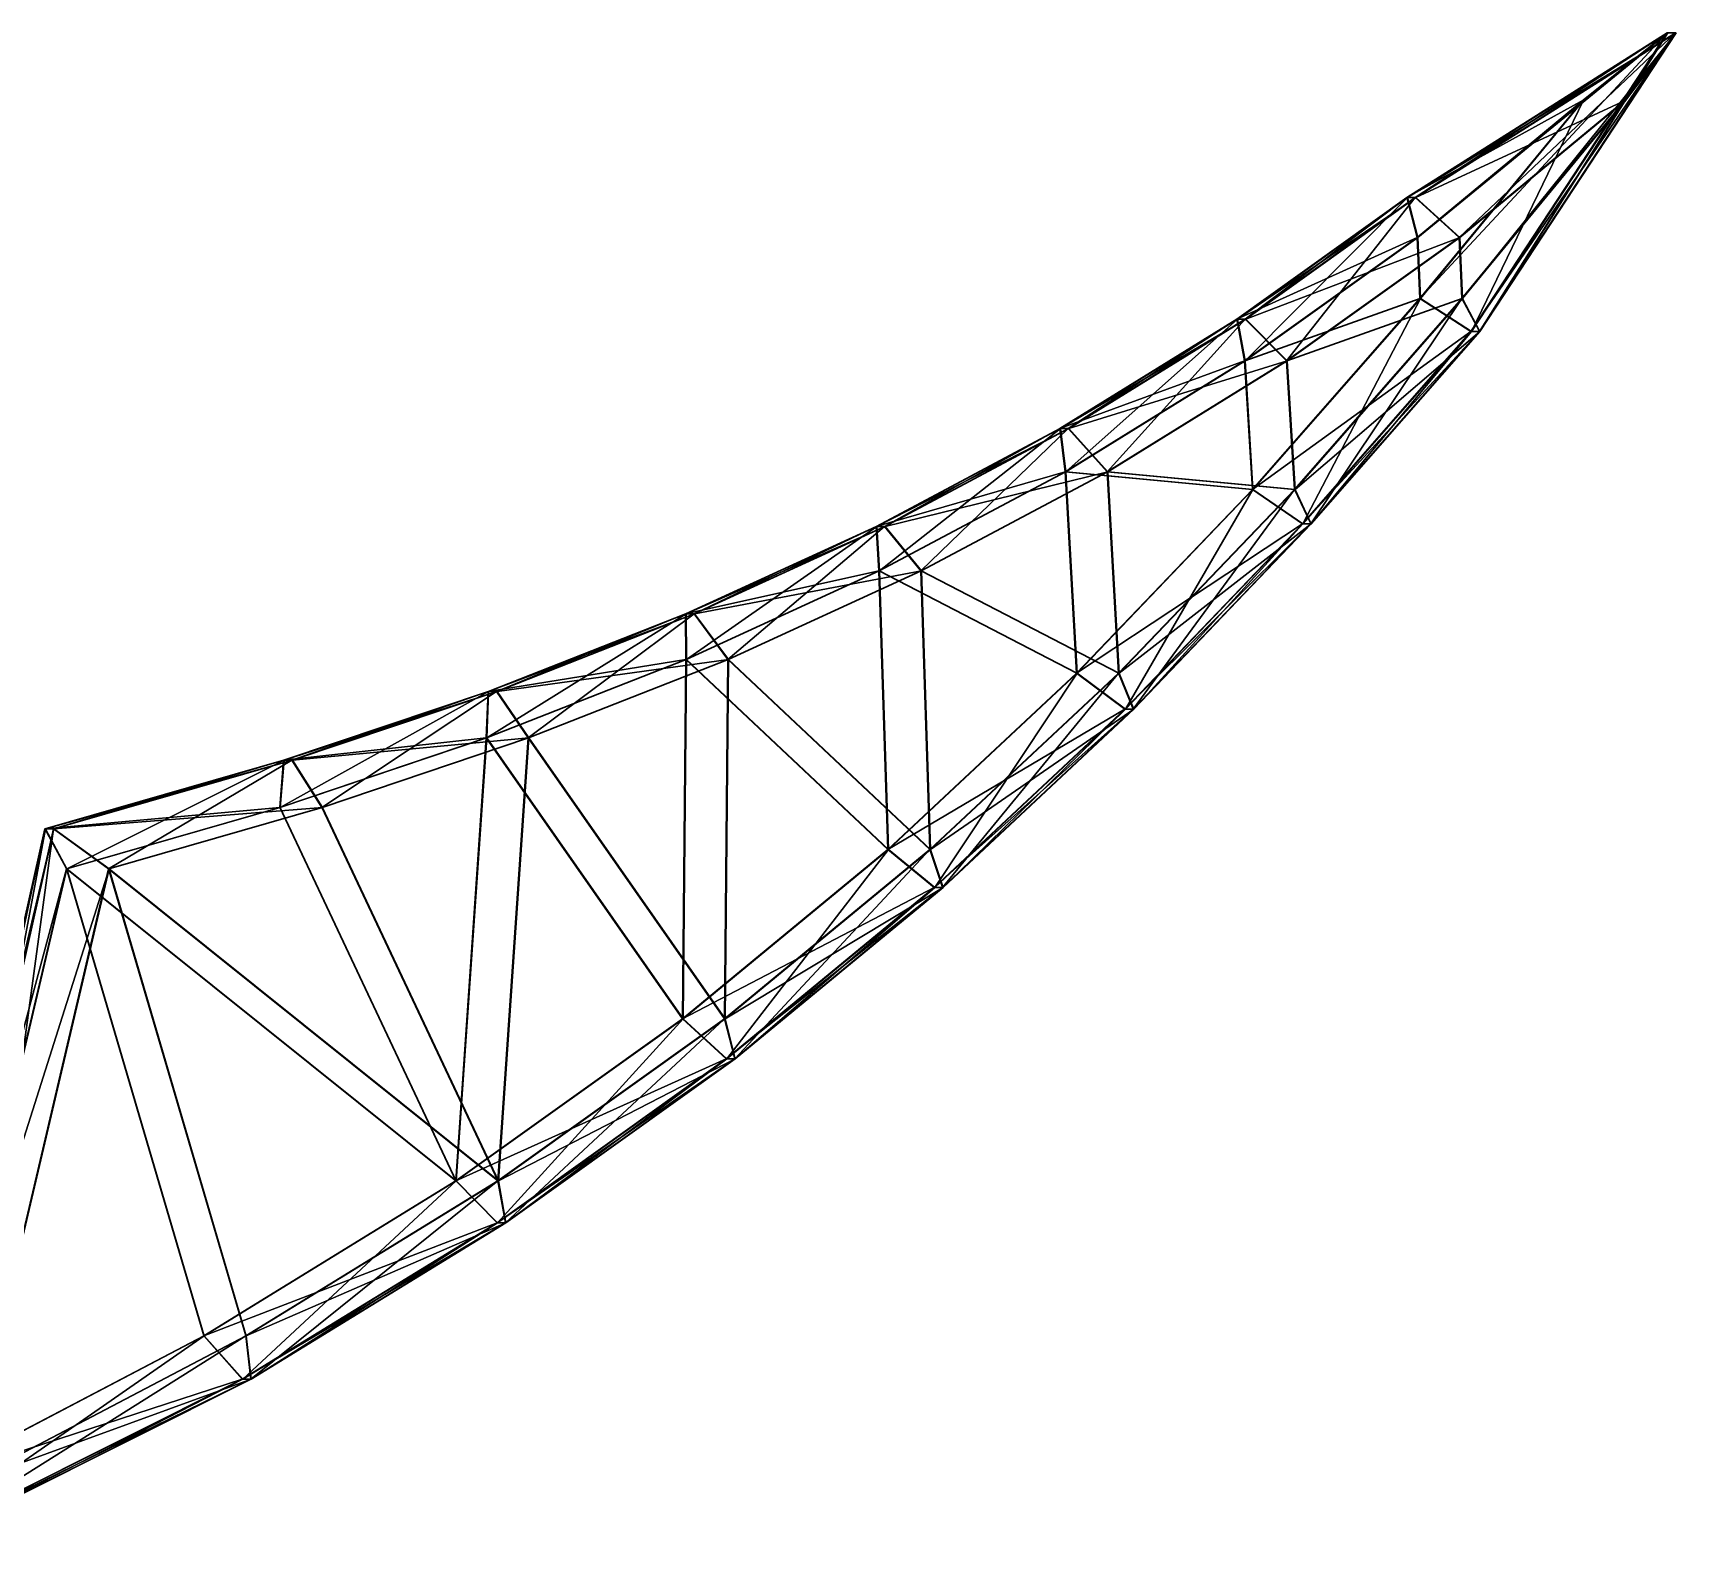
# Model space of a CAD drawing. Header units: metres. Extents: x -3.29 to 3.29, y -2.55 to 0.9.
# Drawn here: x 0.62 to 3.292, y -1.583 to 0.902 of the extents above; entities that cross this region are included whole.
import ezdxf

# ---------------------------------------------------------------- set-up
doc = ezdxf.new("R2010")
doc.units = ezdxf.units.M

msp = doc.modelspace()

# ---------------------------------------------------------------- linework, layer by layer
at = {"layer": 'Wing3'}
for points in [[(3.2924, 0.9017, 1.153), (2.8554, 0.634, 1.0366), (2.8691, 0.634, 0.999)], [(3.2924, 0.9017, 1.153), (3.2787, 0.9017, 1.1906), (2.8554, 0.634, 1.0366)], [(3.2787, 0.9017, 1.1906), (2.8721, 0.5691, 1.1278), (2.8554, 0.634, 1.0366)], [(3.2103, 0.792, 1.038), (3.2924, 0.9017, 1.153), (2.8691, 0.634, 0.999)], [(3.2787, 0.9017, 1.1906), (3.1419, 0.792, 1.226), (2.8721, 0.5691, 1.1278)], [(2.9449, 0.4697, 0.9414), (3.2924, 0.9017, 1.153), (3.2103, 0.792, 1.038)], [(2.9449, 0.4697, 0.9414), (2.9733, 0.4161, 1.0369), (3.2924, 0.9017, 1.153)], [(2.9733, 0.4161, 1.0369), (2.9596, 0.4161, 1.0745), (3.2787, 0.9017, 1.1906)], [(2.9596, 0.4161, 1.0745), (3.1419, 0.792, 1.226), (3.2787, 0.9017, 1.1906)], [(2.9733, 0.4161, 1.0369), (3.2787, 0.9017, 1.1906), (3.2924, 0.9017, 1.153)], [(3.2103, 0.792, 1.038), (2.8691, 0.634, 0.999), (2.9405, 0.5691, 0.9398)], [(3.1419, 0.792, 1.226), (2.8765, 0.4697, 1.1294), (2.8721, 0.5691, 1.1278)], [(2.9596, 0.4161, 1.0745), (2.8765, 0.4697, 1.1294), (3.1419, 0.792, 1.226)], [(2.9405, 0.5691, 0.9398), (2.9449, 0.4697, 0.9414), (3.2103, 0.792, 1.038)], [(2.8691, 0.634, 0.999), (2.5788, 0.436, 0.9359), (2.5924, 0.436, 0.8983)], [(2.8691, 0.634, 0.999), (2.8554, 0.634, 1.0366), (2.5788, 0.436, 0.9359)], [(2.8554, 0.634, 1.0366), (2.5913, 0.3682, 1.0256), (2.5788, 0.436, 0.9359)], [(2.8554, 0.634, 1.0366), (2.8721, 0.5691, 1.1278), (2.5913, 0.3682, 1.0256)], [(2.9405, 0.5691, 0.9398), (2.8691, 0.634, 0.999), (2.5924, 0.436, 0.8983)], [(2.5913, 0.3682, 1.0256), (2.8721, 0.5691, 1.1278), (2.8765, 0.4697, 1.1294)], [(2.9405, 0.5691, 0.9398), (2.5924, 0.436, 0.8983), (2.6597, 0.3682, 0.8376)], [(2.9449, 0.4697, 0.9414), (2.9405, 0.5691, 0.9398), (2.6597, 0.3682, 0.8376)], [(2.5913, 0.3682, 1.0256), (2.8765, 0.4697, 1.1294), (2.6041, 0.1592, 1.0302)], [(2.6853, 0.1033, 0.9747), (2.6041, 0.1592, 1.0302), (2.8765, 0.4697, 1.1294)], [(2.6597, 0.3682, 0.8376), (2.6725, 0.1592, 0.8423), (2.9449, 0.4697, 0.9414)], [(2.6725, 0.1592, 0.8423), (2.9733, 0.4161, 1.0369), (2.9449, 0.4697, 0.9414)], [(2.6853, 0.1033, 0.9747), (2.8765, 0.4697, 1.1294), (2.9596, 0.4161, 1.0745)], [(2.5924, 0.436, 0.8983), (2.2911, 0.2582, 0.8312), (2.3048, 0.2582, 0.7936)], [(2.5924, 0.436, 0.8983), (2.5788, 0.436, 0.9359), (2.2911, 0.2582, 0.8312)], [(2.5788, 0.436, 0.9359), (2.2995, 0.1878, 0.9194), (2.2911, 0.2582, 0.8312)], [(2.5788, 0.436, 0.9359), (2.5913, 0.3682, 1.0256), (2.2995, 0.1878, 0.9194)], [(2.6597, 0.3682, 0.8376), (2.5924, 0.436, 0.8983), (2.3048, 0.2582, 0.7936)], [(2.6725, 0.1592, 0.8423), (2.699, 0.1033, 0.9371), (2.9733, 0.4161, 1.0369)], [(2.699, 0.1033, 0.9371), (2.6853, 0.1033, 0.9747), (2.9596, 0.4161, 1.0745)], [(2.699, 0.1033, 0.9371), (2.9596, 0.4161, 1.0745), (2.9733, 0.4161, 1.0369)], [(2.5913, 0.3682, 1.0256), (2.6041, 0.1592, 1.0302), (2.2995, 0.1878, 0.9194)], [(2.6597, 0.3682, 0.8376), (2.3048, 0.2582, 0.7936), (2.3679, 0.1878, 0.7314)], [(2.6597, 0.3682, 0.8376), (2.3679, 0.1878, 0.7314), (2.6725, 0.1592, 0.8423)], [(2.3048, 0.2582, 0.7936), (1.9923, 0.0989, 0.7224), (2.006, 0.0989, 0.6848)], [(2.3048, 0.2582, 0.7936), (2.2911, 0.2582, 0.8312), (1.9923, 0.0989, 0.7224)], [(2.2911, 0.2582, 0.8312), (1.9966, 0.0264, 0.8091), (1.9923, 0.0989, 0.7224)], [(2.2911, 0.2582, 0.8312), (2.2995, 0.1878, 0.9194), (1.9966, 0.0264, 0.8091)], [(2.3679, 0.1878, 0.7314), (2.3048, 0.2582, 0.7936), (2.006, 0.0989, 0.6848)], [(2.2995, 0.1878, 0.9194), (2.3181, -0.1396, 0.9261), (1.9966, 0.0264, 0.8091)], [(2.3679, 0.1878, 0.7314), (2.006, 0.0989, 0.6848), (2.065, 0.0264, 0.6212)], [(2.3679, 0.1878, 0.7314), (2.065, 0.0264, 0.6212), (2.3865, -0.1396, 0.7382)], [(2.6041, 0.1592, 1.0302), (2.3181, -0.1396, 0.9261), (2.2995, 0.1878, 0.9194)], [(2.3679, 0.1878, 0.7314), (2.3865, -0.1396, 0.7382), (2.6725, 0.1592, 0.8423)], [(2.3966, -0.1983, 0.8696), (2.3181, -0.1396, 0.9261), (2.6041, 0.1592, 1.0302)], [(2.3865, -0.1396, 0.7382), (2.699, 0.1033, 0.9371), (2.6725, 0.1592, 0.8423)], [(2.3966, -0.1983, 0.8696), (2.6041, 0.1592, 1.0302), (2.6853, 0.1033, 0.9747)], [(2.006, 0.0989, 0.6848), (1.6823, -0.0431, 0.6096), (1.6959, -0.0431, 0.572)], [(2.006, 0.0989, 0.6848), (1.9923, 0.0989, 0.7224), (1.6823, -0.0431, 0.6096)], [(1.9923, 0.0989, 0.7224), (1.6828, -0.1174, 0.6949), (1.6823, -0.0431, 0.6096)], [(1.9923, 0.0989, 0.7224), (1.9966, 0.0264, 0.8091), (1.6828, -0.1174, 0.6949)], [(2.065, 0.0264, 0.6212), (2.006, 0.0989, 0.6848), (1.6959, -0.0431, 0.572)], [(2.3865, -0.1396, 0.7382), (2.4103, -0.1983, 0.832), (2.699, 0.1033, 0.9371)], [(2.4103, -0.1983, 0.832), (2.3966, -0.1983, 0.8696), (2.6853, 0.1033, 0.9747)], [(2.4103, -0.1983, 0.832), (2.6853, 0.1033, 0.9747), (2.699, 0.1033, 0.9371)], [(1.6828, -0.1174, 0.6949), (1.9966, 0.0264, 0.8091), (2.0113, -0.4268, 0.8145)], [(2.065, 0.0264, 0.6212), (1.6959, -0.0431, 0.572), (1.7512, -0.1174, 0.507)], [(1.7512, -0.1174, 0.507), (2.0797, -0.4268, 0.6265), (2.065, 0.0264, 0.6212)], [(2.3181, -0.1396, 0.9261), (2.0113, -0.4268, 0.8145), (1.9966, 0.0264, 0.8091)], [(2.0797, -0.4268, 0.6265), (2.3865, -0.1396, 0.7382), (2.065, 0.0264, 0.6212)], [(1.6823, -0.0431, 0.6096), (1.3579, -0.2451, 0.5767), (1.3609, -0.1694, 0.4926)], [(1.6823, -0.0431, 0.6096), (1.6828, -0.1174, 0.6949), (1.3579, -0.2451, 0.5767)], [(1.6959, -0.0431, 0.572), (1.3609, -0.1694, 0.4926), (1.3746, -0.1694, 0.455)], [(1.6959, -0.0431, 0.572), (1.6823, -0.0431, 0.6096), (1.3609, -0.1694, 0.4926)], [(1.7512, -0.1174, 0.507), (1.6959, -0.0431, 0.572), (1.3746, -0.1694, 0.455)], [(1.6771, -0.7021, 0.6928), (1.3579, -0.2451, 0.5767), (1.6828, -0.1174, 0.6949)], [(1.7512, -0.1174, 0.507), (1.3746, -0.1694, 0.455), (1.4263, -0.2451, 0.3887)], [(1.4263, -0.2451, 0.3887), (1.7455, -0.7021, 0.5049), (1.7512, -0.1174, 0.507)], [(1.6828, -0.1174, 0.6949), (2.0113, -0.4268, 0.8145), (1.6771, -0.7021, 0.6928)], [(1.7455, -0.7021, 0.5049), (2.0797, -0.4268, 0.6265), (1.7512, -0.1174, 0.507)], [(2.0866, -0.4885, 0.7567), (2.0113, -0.4268, 0.8145), (2.3181, -0.1396, 0.9261)], [(2.0797, -0.4268, 0.6265), (2.4103, -0.1983, 0.832), (2.3865, -0.1396, 0.7382)], [(2.0866, -0.4885, 0.7567), (2.3181, -0.1396, 0.9261), (2.3966, -0.1983, 0.8696)], [(1.3609, -0.1694, 0.4926), (1.0221, -0.3581, 0.4544), (1.0283, -0.2814, 0.3715)], [(1.3609, -0.1694, 0.4926), (1.3579, -0.2451, 0.5767), (1.0221, -0.3581, 0.4544)], [(1.3746, -0.1694, 0.455), (1.0283, -0.2814, 0.3715), (1.042, -0.2814, 0.334)], [(1.3746, -0.1694, 0.455), (1.3609, -0.1694, 0.4926), (1.0283, -0.2814, 0.3715)], [(1.4263, -0.2451, 0.3887), (1.3746, -0.1694, 0.455), (1.042, -0.2814, 0.334)], [(2.0797, -0.4268, 0.6265), (2.1002, -0.4885, 0.7191), (2.4103, -0.1983, 0.832)], [(2.1002, -0.4885, 0.7191), (2.0866, -0.4885, 0.7567), (2.3966, -0.1983, 0.8696)], [(2.1002, -0.4885, 0.7191), (2.3966, -0.1983, 0.8696), (2.4103, -0.1983, 0.832)], [(1.3579, -0.2451, 0.5767), (1.3084, -0.9658, 0.5586), (1.0221, -0.3581, 0.4544)], [(1.4263, -0.2451, 0.3887), (1.042, -0.2814, 0.334), (1.0905, -0.3581, 0.2665)], [(1.3768, -0.9658, 0.3707), (1.4263, -0.2451, 0.3887), (1.0905, -0.3581, 0.2665)], [(1.3084, -0.9658, 0.5586), (1.3579, -0.2451, 0.5767), (1.6771, -0.7021, 0.6928)], [(1.3768, -0.9658, 0.3707), (1.7455, -0.7021, 0.5049), (1.4263, -0.2451, 0.3887)], [(1.042, -0.2814, 0.334), (0.6403, -0.393, 0.2303), (0.654, -0.393, 0.1928)], [(1.042, -0.2814, 0.334), (1.0283, -0.2814, 0.3715), (0.6403, -0.393, 0.2303)], [(1.0283, -0.2814, 0.3715), (0.6752, -0.458, 0.3282), (0.6403, -0.393, 0.2303)], [(1.0905, -0.3581, 0.2665), (1.042, -0.2814, 0.334), (0.654, -0.393, 0.1928)], [(1.0283, -0.2814, 0.3715), (1.0221, -0.3581, 0.4544), (0.6752, -0.458, 0.3282)], [(1.0905, -0.3581, 0.2665), (0.654, -0.393, 0.1928), (0.7436, -0.458, 0.1402)], [(1.3084, -0.9658, 0.5586), (0.6752, -0.458, 0.3282), (1.0221, -0.3581, 0.4544)], [(1.3768, -0.9658, 0.3707), (1.0905, -0.3581, 0.2665), (0.7436, -0.458, 0.1402)], [(0.654, -0.393, 0.1928), (0.3732, -1.5825, 0.1331), (0.3869, -1.5825, 0.0955)], [(0.654, -0.393, 0.1928), (0.6403, -0.393, 0.2303), (0.3732, -1.5825, 0.1331)], [(0.6403, -0.393, 0.2303), (0.4403, -1.458, 0.2427), (0.3732, -1.5825, 0.1331)], [(0.7436, -0.458, 0.1402), (0.654, -0.393, 0.1928), (0.3869, -1.5825, 0.0955)], [(0.6403, -0.393, 0.2303), (0.6752, -0.458, 0.3282), (0.4403, -1.458, 0.2427)], [(1.7484, -0.767, 0.6337), (1.6771, -0.7021, 0.6928), (2.0113, -0.4268, 0.8145)], [(1.7455, -0.7021, 0.5049), (2.1002, -0.4885, 0.7191), (2.0797, -0.4268, 0.6265)], [(1.7484, -0.767, 0.6337), (2.0113, -0.4268, 0.8145), (2.0866, -0.4885, 0.7567)], [(0.7436, -0.458, 0.1402), (0.3869, -1.5825, 0.0955), (0.5087, -1.458, 0.0547)], [(0.8984, -1.2178, 0.4094), (0.4403, -1.458, 0.2427), (0.6752, -0.458, 0.3282)], [(0.5087, -1.458, 0.0547), (0.9668, -1.2178, 0.2215), (0.7436, -0.458, 0.1402)], [(0.6752, -0.458, 0.3282), (1.3084, -0.9658, 0.5586), (0.8984, -1.2178, 0.4094)], [(0.9668, -1.2178, 0.2215), (1.3768, -0.9658, 0.3707), (0.7436, -0.458, 0.1402)], [(1.7455, -0.7021, 0.5049), (1.7621, -0.767, 0.5961), (2.1002, -0.4885, 0.7191)], [(1.7621, -0.767, 0.5961), (1.7484, -0.767, 0.6337), (2.0866, -0.4885, 0.7567)], [(1.7621, -0.767, 0.5961), (2.0866, -0.4885, 0.7567), (2.1002, -0.4885, 0.7191)], [(1.3756, -1.0337, 0.4979), (1.3084, -0.9658, 0.5586), (1.6771, -0.7021, 0.6928)], [(1.3756, -1.0337, 0.4979), (1.6771, -0.7021, 0.6928), (1.7484, -0.767, 0.6337)], [(1.3768, -0.9658, 0.3707), (1.7621, -0.767, 0.5961), (1.7455, -0.7021, 0.5049)], [(1.3892, -1.0337, 0.4604), (1.3756, -1.0337, 0.4979), (1.7484, -0.767, 0.6337)], [(1.3768, -0.9658, 0.3707), (1.3892, -1.0337, 0.4604), (1.7621, -0.767, 0.5961)], [(1.3892, -1.0337, 0.4604), (1.7484, -0.767, 0.6337), (1.7621, -0.767, 0.5961)], [(0.9612, -1.2884, 0.3471), (0.8984, -1.2178, 0.4094), (1.3084, -0.9658, 0.5586)], [(0.9612, -1.2884, 0.3471), (1.3084, -0.9658, 0.5586), (1.3756, -1.0337, 0.4979)], [(0.9668, -1.2178, 0.2215), (1.3892, -1.0337, 0.4604), (1.3768, -0.9658, 0.3707)], [(0.9749, -1.2884, 0.3096), (0.9612, -1.2884, 0.3471), (1.3756, -1.0337, 0.4979)], [(0.9668, -1.2178, 0.2215), (0.9749, -1.2884, 0.3096), (1.3892, -1.0337, 0.4604)], [(0.9749, -1.2884, 0.3096), (1.3756, -1.0337, 0.4979), (1.3892, -1.0337, 0.4604)], [(0.3732, -1.5825, 0.1331), (0.8984, -1.2178, 0.4094), (0.9612, -1.2884, 0.3471)], [(0.3732, -1.5825, 0.1331), (0.4403, -1.458, 0.2427), (0.8984, -1.2178, 0.4094)], [(0.5087, -1.458, 0.0547), (0.9749, -1.2884, 0.3096), (0.9668, -1.2178, 0.2215)], [(0.3869, -1.5825, 0.0955), (0.3732, -1.5825, 0.1331), (0.9612, -1.2884, 0.3471)], [(0.5087, -1.458, 0.0547), (0.3869, -1.5825, 0.0955), (0.9749, -1.2884, 0.3096)], [(0.3869, -1.5825, 0.0955), (0.9612, -1.2884, 0.3471), (0.9749, -1.2884, 0.3096)]]:
    msp.add_3dface(points, dxfattribs=at)
at = {"layer": 'Wing4'}
for points in [[(3.1409, 0.792, -1.2286), (3.2777, 0.9017, -1.1932), (2.8544, 0.634, -1.0392)], [(3.2777, 0.9017, -1.1932), (2.8681, 0.634, -1.0016), (2.8544, 0.634, -1.0392)], [(3.2777, 0.9017, -1.1932), (3.2914, 0.9017, -1.1556), (2.8681, 0.634, -1.0016)], [(3.2914, 0.9017, -1.1556), (2.9395, 0.5691, -0.9424), (2.8681, 0.634, -1.0016)], [(2.8755, 0.4697, -1.132), (3.2777, 0.9017, -1.1932), (3.1409, 0.792, -1.2286)], [(2.8755, 0.4697, -1.132), (2.9586, 0.4161, -1.0771), (3.2777, 0.9017, -1.1932)], [(3.2914, 0.9017, -1.1556), (3.2093, 0.792, -1.0406), (2.9395, 0.5691, -0.9424)], [(2.9586, 0.4161, -1.0771), (3.2914, 0.9017, -1.1556), (3.2777, 0.9017, -1.1932)], [(2.9586, 0.4161, -1.0771), (2.9723, 0.4161, -1.0395), (3.2914, 0.9017, -1.1556)], [(2.9723, 0.4161, -1.0395), (3.2093, 0.792, -1.0406), (3.2914, 0.9017, -1.1556)], [(3.1409, 0.792, -1.2286), (2.8544, 0.634, -1.0392), (2.8711, 0.5691, -1.1304)], [(2.8711, 0.5691, -1.1304), (2.8755, 0.4697, -1.132), (3.1409, 0.792, -1.2286)], [(3.2093, 0.792, -1.0406), (2.9439, 0.4697, -0.944), (2.9395, 0.5691, -0.9424)], [(2.9723, 0.4161, -1.0395), (2.9439, 0.4697, -0.944), (3.2093, 0.792, -1.0406)], [(2.8711, 0.5691, -1.1304), (2.8544, 0.634, -1.0392), (2.5778, 0.436, -0.9385)], [(2.8544, 0.634, -1.0392), (2.5915, 0.436, -0.9009), (2.5778, 0.436, -0.9385)], [(2.8544, 0.634, -1.0392), (2.8681, 0.634, -1.0016), (2.5915, 0.436, -0.9009)], [(2.8681, 0.634, -1.0016), (2.6587, 0.3682, -0.8402), (2.5915, 0.436, -0.9009)], [(2.8681, 0.634, -1.0016), (2.9395, 0.5691, -0.9424), (2.6587, 0.3682, -0.8402)], [(2.8711, 0.5691, -1.1304), (2.5778, 0.436, -0.9385), (2.5903, 0.3682, -1.0282)], [(2.8755, 0.4697, -1.132), (2.8711, 0.5691, -1.1304), (2.5903, 0.3682, -1.0282)], [(2.6587, 0.3682, -0.8402), (2.9395, 0.5691, -0.9424), (2.9439, 0.4697, -0.944)], [(2.5903, 0.3682, -1.0282), (2.6032, 0.1592, -1.0329), (2.8755, 0.4697, -1.132)], [(2.6032, 0.1592, -1.0329), (2.9586, 0.4161, -1.0771), (2.8755, 0.4697, -1.132)], [(2.6587, 0.3682, -0.8402), (2.9439, 0.4697, -0.944), (2.6716, 0.1592, -0.8449)], [(2.6981, 0.1033, -0.9397), (2.6716, 0.1592, -0.8449), (2.9439, 0.4697, -0.944)], [(2.6981, 0.1033, -0.9397), (2.9439, 0.4697, -0.944), (2.9723, 0.4161, -1.0395)], [(2.5903, 0.3682, -1.0282), (2.5778, 0.436, -0.9385), (2.2901, 0.2582, -0.8338)], [(2.5778, 0.436, -0.9385), (2.3038, 0.2582, -0.7962), (2.2901, 0.2582, -0.8338)], [(2.5778, 0.436, -0.9385), (2.5915, 0.436, -0.9009), (2.3038, 0.2582, -0.7962)], [(2.5915, 0.436, -0.9009), (2.3669, 0.1878, -0.734), (2.3038, 0.2582, -0.7962)], [(2.5915, 0.436, -0.9009), (2.6587, 0.3682, -0.8402), (2.3669, 0.1878, -0.734)], [(2.6032, 0.1592, -1.0329), (2.6844, 0.1033, -0.9773), (2.9586, 0.4161, -1.0771)], [(2.6844, 0.1033, -0.9773), (2.9723, 0.4161, -1.0395), (2.9586, 0.4161, -1.0771)], [(2.6844, 0.1033, -0.9773), (2.6981, 0.1033, -0.9397), (2.9723, 0.4161, -1.0395)], [(2.5903, 0.3682, -1.0282), (2.2901, 0.2582, -0.8338), (2.2985, 0.1878, -0.922)], [(2.5903, 0.3682, -1.0282), (2.2985, 0.1878, -0.922), (2.6032, 0.1592, -1.0329)], [(2.6587, 0.3682, -0.8402), (2.6716, 0.1592, -0.8449), (2.3669, 0.1878, -0.734)], [(2.2985, 0.1878, -0.922), (2.2901, 0.2582, -0.8338), (1.9913, 0.0989, -0.725)], [(2.2901, 0.2582, -0.8338), (2.005, 0.0989, -0.6874), (1.9913, 0.0989, -0.725)], [(2.2901, 0.2582, -0.8338), (2.3038, 0.2582, -0.7962), (2.005, 0.0989, -0.6874)], [(2.3038, 0.2582, -0.7962), (2.0641, 0.0264, -0.6238), (2.005, 0.0989, -0.6874)], [(2.3038, 0.2582, -0.7962), (2.3669, 0.1878, -0.734), (2.0641, 0.0264, -0.6238)], [(2.2985, 0.1878, -0.922), (1.9913, 0.0989, -0.725), (1.9957, 0.0264, -0.8117)], [(2.2985, 0.1878, -0.922), (1.9957, 0.0264, -0.8117), (2.3171, -0.1396, -0.9287)], [(2.3669, 0.1878, -0.734), (2.3855, -0.1396, -0.7408), (2.0641, 0.0264, -0.6238)], [(2.2985, 0.1878, -0.922), (2.3171, -0.1396, -0.9287), (2.6032, 0.1592, -1.0329)], [(2.6716, 0.1592, -0.8449), (2.3855, -0.1396, -0.7408), (2.3669, 0.1878, -0.734)], [(2.3171, -0.1396, -0.9287), (2.6844, 0.1033, -0.9773), (2.6032, 0.1592, -1.0329)], [(2.4093, -0.1983, -0.8346), (2.3855, -0.1396, -0.7408), (2.6716, 0.1592, -0.8449)], [(2.4093, -0.1983, -0.8346), (2.6716, 0.1592, -0.8449), (2.6981, 0.1033, -0.9397)], [(1.9957, 0.0264, -0.8117), (1.9913, 0.0989, -0.725), (1.6813, -0.0431, -0.6122)], [(1.9913, 0.0989, -0.725), (1.695, -0.0431, -0.5746), (1.6813, -0.0431, -0.6122)], [(1.9913, 0.0989, -0.725), (2.005, 0.0989, -0.6874), (1.695, -0.0431, -0.5746)], [(2.005, 0.0989, -0.6874), (1.7502, -0.1174, -0.5096), (1.695, -0.0431, -0.5746)], [(2.005, 0.0989, -0.6874), (2.0641, 0.0264, -0.6238), (1.7502, -0.1174, -0.5096)], [(2.3171, -0.1396, -0.9287), (2.3957, -0.1983, -0.8722), (2.6844, 0.1033, -0.9773)], [(2.3957, -0.1983, -0.8722), (2.6981, 0.1033, -0.9397), (2.6844, 0.1033, -0.9773)], [(2.3957, -0.1983, -0.8722), (2.4093, -0.1983, -0.8346), (2.6981, 0.1033, -0.9397)], [(1.9957, 0.0264, -0.8117), (1.6813, -0.0431, -0.6122), (1.6818, -0.1174, -0.6975)], [(1.6818, -0.1174, -0.6975), (2.0104, -0.4268, -0.8171), (1.9957, 0.0264, -0.8117)], [(1.7502, -0.1174, -0.5096), (2.0641, 0.0264, -0.6238), (2.0788, -0.4268, -0.6292)], [(2.0104, -0.4268, -0.8171), (2.3171, -0.1396, -0.9287), (1.9957, 0.0264, -0.8117)], [(2.3855, -0.1396, -0.7408), (2.0788, -0.4268, -0.6292), (2.0641, 0.0264, -0.6238)], [(1.6818, -0.1174, -0.6975), (1.6813, -0.0431, -0.6122), (1.36, -0.1694, -0.4952)], [(1.6813, -0.0431, -0.6122), (1.3737, -0.1694, -0.4576), (1.36, -0.1694, -0.4952)], [(1.6813, -0.0431, -0.6122), (1.695, -0.0431, -0.5746), (1.3737, -0.1694, -0.4576)], [(1.695, -0.0431, -0.5746), (1.4254, -0.2451, -0.3913), (1.3737, -0.1694, -0.4576)], [(1.695, -0.0431, -0.5746), (1.7502, -0.1174, -0.5096), (1.4254, -0.2451, -0.3913)], [(1.6818, -0.1174, -0.6975), (1.36, -0.1694, -0.4952), (1.357, -0.2451, -0.5793)], [(1.357, -0.2451, -0.5793), (1.6761, -0.7021, -0.6954), (1.6818, -0.1174, -0.6975)], [(1.7445, -0.7021, -0.5075), (1.4254, -0.2451, -0.3913), (1.7502, -0.1174, -0.5096)], [(1.6761, -0.7021, -0.6954), (2.0104, -0.4268, -0.8171), (1.6818, -0.1174, -0.6975)], [(1.7502, -0.1174, -0.5096), (2.0788, -0.4268, -0.6292), (1.7445, -0.7021, -0.5075)], [(2.0104, -0.4268, -0.8171), (2.3957, -0.1983, -0.8722), (2.3171, -0.1396, -0.9287)], [(2.0993, -0.4885, -0.7218), (2.0788, -0.4268, -0.6292), (2.3855, -0.1396, -0.7408)], [(2.0993, -0.4885, -0.7218), (2.3855, -0.1396, -0.7408), (2.4093, -0.1983, -0.8346)], [(1.357, -0.2451, -0.5793), (1.36, -0.1694, -0.4952), (1.0273, -0.2814, -0.3742)], [(1.36, -0.1694, -0.4952), (1.041, -0.2814, -0.3366), (1.0273, -0.2814, -0.3742)], [(1.36, -0.1694, -0.4952), (1.3737, -0.1694, -0.4576), (1.041, -0.2814, -0.3366)], [(1.3737, -0.1694, -0.4576), (1.0895, -0.3581, -0.2691), (1.041, -0.2814, -0.3366)], [(1.3737, -0.1694, -0.4576), (1.4254, -0.2451, -0.3913), (1.0895, -0.3581, -0.2691)], [(2.0104, -0.4268, -0.8171), (2.0856, -0.4885, -0.7593), (2.3957, -0.1983, -0.8722)], [(2.0856, -0.4885, -0.7593), (2.4093, -0.1983, -0.8346), (2.3957, -0.1983, -0.8722)], [(2.0856, -0.4885, -0.7593), (2.0993, -0.4885, -0.7218), (2.4093, -0.1983, -0.8346)], [(1.357, -0.2451, -0.5793), (1.0273, -0.2814, -0.3742), (1.0211, -0.3581, -0.457)], [(1.3074, -0.9658, -0.5612), (1.357, -0.2451, -0.5793), (1.0211, -0.3581, -0.457)], [(1.4254, -0.2451, -0.3913), (1.3758, -0.9658, -0.3733), (1.0895, -0.3581, -0.2691)], [(1.3074, -0.9658, -0.5612), (1.6761, -0.7021, -0.6954), (1.357, -0.2451, -0.5793)], [(1.3758, -0.9658, -0.3733), (1.4254, -0.2451, -0.3913), (1.7445, -0.7021, -0.5075)], [(1.0211, -0.3581, -0.457), (1.0273, -0.2814, -0.3742), (0.6394, -0.393, -0.233)], [(1.0273, -0.2814, -0.3742), (0.6531, -0.393, -0.1954), (0.6394, -0.393, -0.233)], [(1.0273, -0.2814, -0.3742), (1.041, -0.2814, -0.3366), (0.6531, -0.393, -0.1954)], [(1.041, -0.2814, -0.3366), (0.7427, -0.458, -0.1428), (0.6531, -0.393, -0.1954)], [(1.041, -0.2814, -0.3366), (1.0895, -0.3581, -0.2691), (0.7427, -0.458, -0.1428)], [(1.0211, -0.3581, -0.457), (0.6394, -0.393, -0.233), (0.6742, -0.458, -0.3308)], [(1.3074, -0.9658, -0.5612), (1.0211, -0.3581, -0.457), (0.6742, -0.458, -0.3308)], [(1.3758, -0.9658, -0.3733), (0.7427, -0.458, -0.1428), (1.0895, -0.3581, -0.2691)], [(0.6742, -0.458, -0.3308), (0.6394, -0.393, -0.233), (0.3723, -1.5825, -0.1357)], [(0.6394, -0.393, -0.233), (0.3859, -1.5825, -0.0981), (0.3723, -1.5825, -0.1357)], [(0.6394, -0.393, -0.233), (0.6531, -0.393, -0.1954), (0.3859, -1.5825, -0.0981)], [(0.6531, -0.393, -0.1954), (0.5077, -1.458, -0.0573), (0.3859, -1.5825, -0.0981)], [(0.6531, -0.393, -0.1954), (0.7427, -0.458, -0.1428), (0.5077, -1.458, -0.0573)], [(1.6761, -0.7021, -0.6954), (2.0856, -0.4885, -0.7593), (2.0104, -0.4268, -0.8171)], [(1.7612, -0.767, -0.5987), (1.7445, -0.7021, -0.5075), (2.0788, -0.4268, -0.6292)], [(1.7612, -0.767, -0.5987), (2.0788, -0.4268, -0.6292), (2.0993, -0.4885, -0.7218)], [(0.6742, -0.458, -0.3308), (0.3723, -1.5825, -0.1357), (0.4393, -1.458, -0.2453)], [(0.4393, -1.458, -0.2453), (0.8975, -1.2178, -0.412), (0.6742, -0.458, -0.3308)], [(0.9659, -1.2178, -0.2241), (0.5077, -1.458, -0.0573), (0.7427, -0.458, -0.1428)], [(0.8975, -1.2178, -0.412), (1.3074, -0.9658, -0.5612), (0.6742, -0.458, -0.3308)], [(0.7427, -0.458, -0.1428), (1.3758, -0.9658, -0.3733), (0.9659, -1.2178, -0.2241)], [(1.6761, -0.7021, -0.6954), (1.7475, -0.767, -0.6363), (2.0856, -0.4885, -0.7593)], [(1.7475, -0.767, -0.6363), (2.0993, -0.4885, -0.7218), (2.0856, -0.4885, -0.7593)], [(1.7475, -0.767, -0.6363), (1.7612, -0.767, -0.5987), (2.0993, -0.4885, -0.7218)], [(1.3074, -0.9658, -0.5612), (1.7475, -0.767, -0.6363), (1.6761, -0.7021, -0.6954)], [(1.3883, -1.0337, -0.463), (1.3758, -0.9658, -0.3733), (1.7445, -0.7021, -0.5075)], [(1.3883, -1.0337, -0.463), (1.7445, -0.7021, -0.5075), (1.7612, -0.767, -0.5987)], [(1.3074, -0.9658, -0.5612), (1.3746, -1.0337, -0.5006), (1.7475, -0.767, -0.6363)], [(1.3746, -1.0337, -0.5006), (1.7612, -0.767, -0.5987), (1.7475, -0.767, -0.6363)], [(1.3746, -1.0337, -0.5006), (1.3883, -1.0337, -0.463), (1.7612, -0.767, -0.5987)], [(0.8975, -1.2178, -0.412), (1.3746, -1.0337, -0.5006), (1.3074, -0.9658, -0.5612)], [(0.974, -1.2884, -0.3122), (0.9659, -1.2178, -0.2241), (1.3758, -0.9658, -0.3733)], [(0.974, -1.2884, -0.3122), (1.3758, -0.9658, -0.3733), (1.3883, -1.0337, -0.463)], [(0.8975, -1.2178, -0.412), (0.9603, -1.2884, -0.3498), (1.3746, -1.0337, -0.5006)], [(0.9603, -1.2884, -0.3498), (1.3883, -1.0337, -0.463), (1.3746, -1.0337, -0.5006)], [(0.9603, -1.2884, -0.3498), (0.974, -1.2884, -0.3122), (1.3883, -1.0337, -0.463)], [(0.3859, -1.5825, -0.0981), (0.9659, -1.2178, -0.2241), (0.974, -1.2884, -0.3122)], [(0.3859, -1.5825, -0.0981), (0.5077, -1.458, -0.0573), (0.9659, -1.2178, -0.2241)], [(0.4393, -1.458, -0.2453), (0.9603, -1.2884, -0.3498), (0.8975, -1.2178, -0.412)], [(0.4393, -1.458, -0.2453), (0.3723, -1.5825, -0.1357), (0.9603, -1.2884, -0.3498)], [(0.3723, -1.5825, -0.1357), (0.974, -1.2884, -0.3122), (0.9603, -1.2884, -0.3498)], [(0.3723, -1.5825, -0.1357), (0.3859, -1.5825, -0.0981), (0.974, -1.2884, -0.3122)]]:
    msp.add_3dface(points, dxfattribs=at)

doc.saveas('drawing.dxf')
